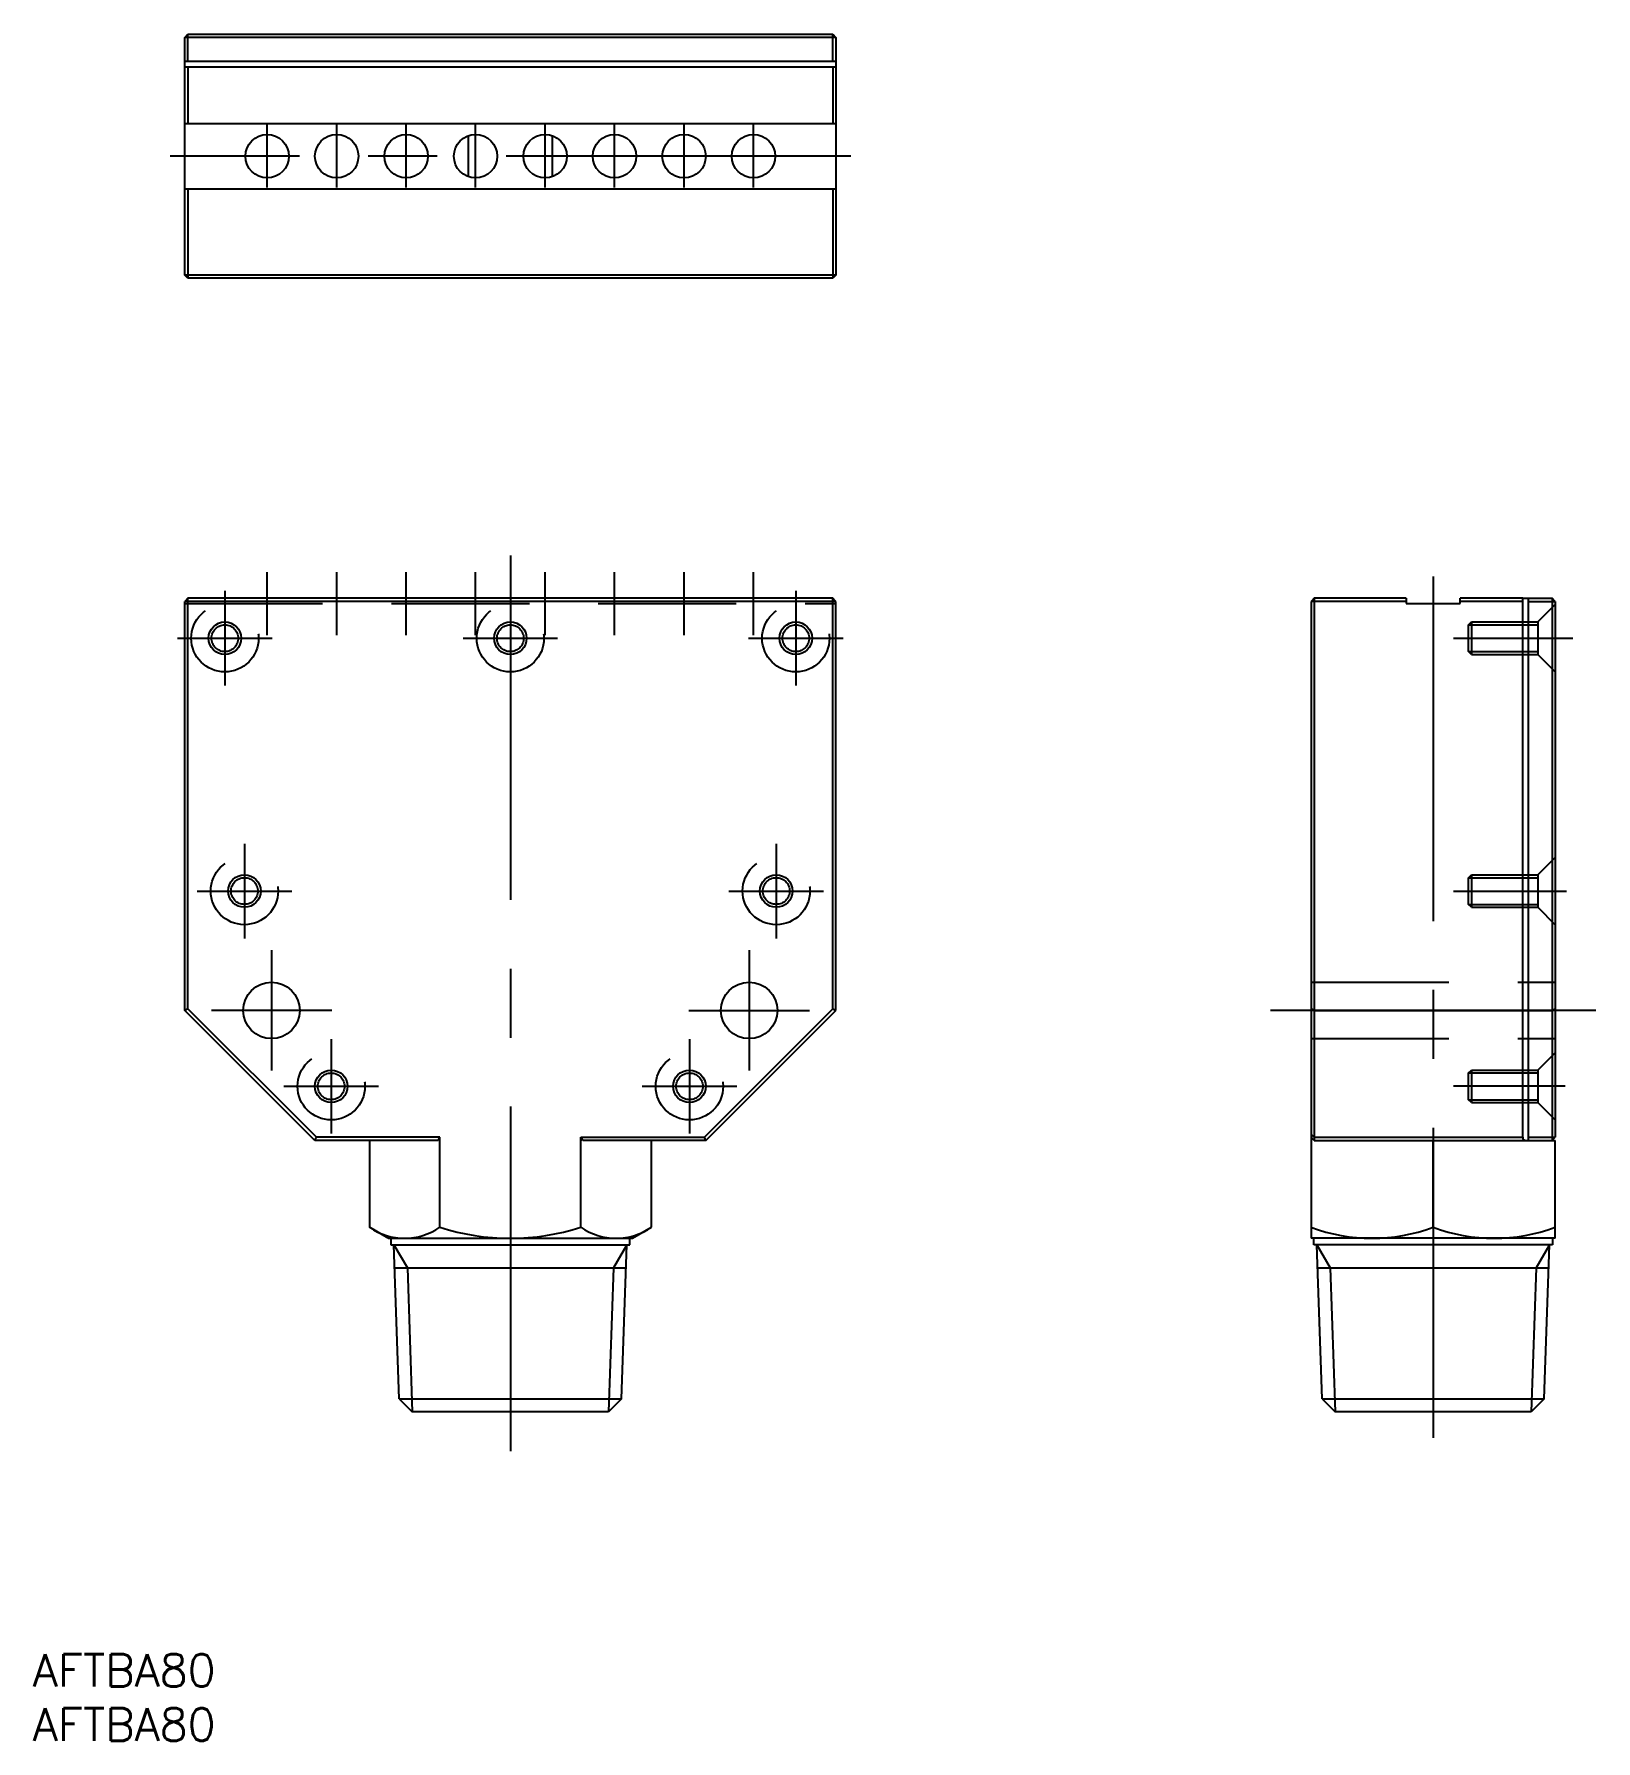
# Model space of a CAD drawing. Extents: x 0 to 144, y 0 to 157.
import ezdxf

# ---------------------------------------------------------------- set-up
doc = ezdxf.new("R2010")
doc.units = 0
doc.linetypes.add('CENTER', pattern=[50.8, 31.75, -6.35, 6.35, -6.35])
doc.linetypes.add('DASHED', pattern=[19.05, 12.7, -6.35])
doc.layers.get('0').update_dxf_attribs({"linetype": 'CONTINUOUS'})
doc.layers.add('CENTER', color=1, linetype='CENTER')
doc.styles.get("Standard").update_dxf_attribs({"font": 'txt.shx', "height": 3, "bigfont": 'bigfont.shx'})

# ---------------------------------------------------------------- blocks, each defined once
blk = doc.blocks.new('*U57')
at = {"color": 7, "linetype": 'CONTINUOUS'}
blk.add_text('AFTBA80', height=3, dxfattribs=at).set_placement((0, 5))
blk = doc.blocks.new('*U58')
at = {"color": 7, "linetype": 'CONTINUOUS'}
blk.add_text('AFTBA80', height=3, dxfattribs=at).set_placement((0, 0))

msp = doc.modelspace()

# ---------------------------------------------------------------- linework, layer by layer
at = {"color": 7, "linetype": 'CONTINUOUS'}
for p, q in [((14, 157.01), (14.3, 157.31)), ((14.3, 157.31), (73.7, 157.31)), ((14.3, 154.81), (14.3, 157.31)), ((73.7, 157.31), (74, 157.01)), ((73.7, 154.81), (73.7, 157.31)), ((14, 135.11), (14, 157.01)), ((74, 157.01), (14, 157.01)), ((74, 157.01), (74, 135.11)), ((14, 154.81), (74, 154.81)), ((14, 154.31), (74, 154.31)), ((14.3, 154.31), (14.3, 149.06)), ((73.7, 154.31), (73.7, 149.06)), ((74, 149.06), (14, 149.06)), ((40.12, 147.94), (40.12, 144.19)), ((47.89, 144.19), (47.89, 147.94)), ((14, 143.06), (74, 143.06)), ((14.3, 143.06), (14.3, 134.81)), ((73.7, 143.06), (73.7, 134.81)), ((74, 135.11), (14, 135.11)), ((14.3, 134.81), (14, 135.11)), ((73.7, 134.81), (14.3, 134.81)), ((74, 135.11), (73.7, 134.81)), ((14.3, 105.33), (14, 105.03)), ((74, 105.03), (14, 105.03)), ((14, 67.33), (14, 105.03)), ((73.7, 105.33), (14.3, 105.33)), ((14.3, 67.46), (14.3, 105.33)), ((74, 105.03), (73.7, 105.33)), ((73.7, 67.46), (73.7, 105.33)), ((74, 67.33), (74, 105.03)), ((118.07, 105.33), (117.77, 105.03)), ((126.52, 105.03), (117.77, 105.03)), ((117.77, 105.03), (117.77, 46.33)), ((118.07, 105.33), (118.07, 55.33)), ((126.52, 105.33), (118.07, 105.33)), ((126.52, 105.33), (126.52, 104.83)), ((126.52, 104.83), (131.52, 104.83)), ((137.27, 105.33), (131.52, 105.33)), ((131.52, 104.83), (131.52, 105.33)), ((137.27, 105.03), (131.52, 105.03)), ((137.27, 55.63), (137.27, 105.33)), ((137.27, 105.33), (137.77, 105.33)), ((137.77, 105.33), (137.77, 55.33)), ((137.77, 105.33), (139.97, 105.33)), ((137.77, 105.03), (140.27, 105.03)), ((140.27, 105.03), (139.97, 105.33)), ((139.97, 105.33), (139.97, 55.33)), ((140.27, 105.03), (140.27, 55.63)), ((14.3, 67.46), (14, 67.33)), ((26, 55.33), (14, 67.33)), ((14.3, 67.46), (26.13, 55.63)), ((73.7, 67.46), (61.88, 55.63)), ((62, 55.33), (74, 67.33)), ((73.7, 67.46), (74, 67.33)), ((118.07, 67.33), (117.77, 67.46)), ((118.07, 67.33), (139.97, 67.33)), ((139.97, 67.33), (140.27, 67.46)), ((26, 55.33), (26.13, 55.63)), ((37.34, 55.33), (26, 55.33)), ((37.51, 55.63), (26.13, 55.63)), ((31.01, 55.33), (31.01, 47.34)), ((37.34, 55.33), (37.51, 55.63)), ((37.51, 47.34), (37.51, 55.63)), ((50.5, 47.34), (50.5, 55.63)), ((50.67, 55.33), (50.5, 55.63)), ((50.5, 55.63), (61.88, 55.63)), ((62, 55.33), (50.67, 55.33)), ((56.99, 47.34), (56.99, 55.33)), ((62, 55.33), (61.88, 55.63)), ((118.07, 55.63), (117.77, 55.93)), ((118.07, 55.33), (117.77, 55.63)), ((118.07, 55.63), (137.27, 55.63)), ((118.07, 55.33), (140.27, 55.33)), ((129.02, 47.34), (129.02, 55.33)), ((137.77, 55.63), (140.27, 55.63)), ((139.97, 55.33), (140.27, 55.63)), ((140.27, 46.33), (140.27, 55.33)), ((32.75, 46.33), (31.01, 47.34)), ((55.25, 46.33), (56.99, 47.34)), ((32.75, 46.33), (55.25, 46.33)), ((33, 46.33), (33, 45.73)), ((33, 45.73), (55, 45.73)), ((33.77, 31.54), (33.27, 45.73)), ((54.24, 31.54), (54.73, 45.73)), ((55, 45.73), (55, 46.33)), ((140.27, 46.33), (117.77, 46.33)), ((118.02, 45.73), (118.02, 46.33)), ((140.02, 45.73), (118.02, 45.73)), ((118.78, 31.54), (118.29, 45.73)), ((139.25, 31.54), (139.75, 45.73)), ((140.02, 46.33), (140.02, 45.73)), ((33.35, 43.59), (54.66, 43.59)), ((118.36, 43.59), (139.67, 43.59)), ((33.77, 31.54), (54.24, 31.54)), ((33.77, 31.54), (34.97, 30.33)), ((54.24, 31.54), (53.03, 30.33)), ((118.78, 31.54), (139.25, 31.54)), ((118.78, 31.54), (119.99, 30.33)), ((139.25, 31.54), (138.05, 30.33)), ((53.03, 30.33), (34.97, 30.33)), ((138.05, 30.33), (119.99, 30.33))]:
    msp.add_line(p, q, dxfattribs=at)
at = {"color": 3, "linetype": 'DASHED'}
for p, q in [((14, 104.83), (74, 104.83)), ((138.67, 103.13), (140.27, 104.73)), ((132.27, 102.86), (132.54, 103.13)), ((132.27, 102.86), (138.67, 102.86)), ((132.27, 100.4), (132.27, 102.86)), ((132.54, 103.13), (138.67, 103.13)), ((132.54, 103.13), (132.54, 100.13)), ((138.67, 103.13), (138.67, 100.13)), ((132.27, 100.4), (138.67, 100.4)), ((132.54, 100.13), (132.27, 100.4)), ((132.54, 100.13), (138.67, 100.13)), ((138.67, 100.13), (140.27, 98.53)), ((138.67, 79.83), (140.27, 81.43)), ((132.27, 79.56), (132.54, 79.83)), ((132.27, 79.56), (138.67, 79.56)), ((132.27, 77.1), (132.27, 79.56)), ((132.54, 79.83), (138.67, 79.83)), ((132.54, 79.83), (132.54, 76.83)), ((138.67, 79.83), (138.67, 76.83)), ((132.27, 77.1), (138.67, 77.1)), ((132.54, 76.83), (132.27, 77.1)), ((132.54, 76.83), (138.67, 76.83)), ((138.67, 76.83), (140.27, 75.23)), ((117.77, 69.93), (140.27, 69.93)), ((117.77, 64.73), (140.27, 64.73)), ((138.67, 61.83), (140.27, 63.43)), ((132.27, 61.56), (132.54, 61.83)), ((132.27, 61.56), (138.67, 61.56)), ((132.27, 59.1), (132.27, 61.56)), ((132.54, 61.83), (138.67, 61.83)), ((132.54, 61.83), (132.54, 58.83)), ((138.67, 61.83), (138.67, 58.83)), ((132.27, 59.1), (138.67, 59.1)), ((132.54, 58.83), (132.27, 59.1)), ((132.54, 58.83), (138.67, 58.83)), ((138.67, 58.83), (140.27, 57.23))]:
    msp.add_line(p, q, dxfattribs=at)
at = {"color": 3, "linetype": 'CONTINUOUS'}
for p, q in [((33.27, 45.73), (34.51, 43.59)), ((54.73, 45.73), (53.5, 43.59)), ((118.29, 45.73), (119.53, 43.59)), ((139.75, 45.73), (138.51, 43.59)), ((34.51, 43.59), (34.97, 30.33)), ((53.5, 43.59), (53.03, 30.33)), ((119.53, 43.59), (119.99, 30.33)), ((138.51, 43.59), (138.05, 30.33))]:
    msp.add_line(p, q, dxfattribs=at)
at = {"color": 7, "linetype": 'CONTINUOUS'}
for centre, radius in [((21.6, 146.06), 2), ((28, 146.06), 2), ((34.4, 146.06), 2), ((40.8, 146.06), 2), ((47.2, 146.06), 2), ((53.6, 146.06), 2), ((60, 146.06), 2), ((66.4, 146.06), 2), ((22, 67.33), 2.6), ((66, 67.33), 2.6)]:
    msp.add_circle(centre, radius, dxfattribs=at)
at = {"color": 3, "linetype": 'DASHED'}
for centre, radius in [((17.7, 101.63), 3.1), ((44, 101.63), 3.1), ((70.3, 101.63), 3.1), ((17.7, 101.63), 1.23), ((44, 101.63), 1.23), ((70.3, 101.63), 1.23), ((19.5, 78.33), 3.1), ((68.5, 78.33), 3.1), ((19.5, 78.33), 1.23), ((68.5, 78.33), 1.23), ((27.5, 60.33), 3.1), ((60.5, 60.33), 3.1), ((27.5, 60.33), 1.23), ((60.5, 60.33), 1.23)]:
    msp.add_circle(centre, radius, dxfattribs=at)
at = {"color": 3, "linetype": 'CONTINUOUS'}
for centre in [(17.7, 101.63), (44, 101.63), (70.3, 101.63), (19.5, 78.33), (68.5, 78.33), (27.5, 60.33), (60.5, 60.33)]:
    msp.add_circle(centre, 1.5, dxfattribs=at)
at = {"color": 7, "linetype": 'CONTINUOUS'}
for centre, radius, start, end in [((137.57, 55.63), 0.3, 180, 270), ((34.26, 52.08), 5.75, 235.6158, 304.3842), ((44, 67.83), 21.5, 252.412, 287.588), ((53.75, 52.08), 5.75, 235.6158, 304.3842), ((123.39, 62.58), 16.25, 249.7438, 290.2562), ((134.64, 62.58), 16.25, 249.7438, 290.2562)]:
    msp.add_arc(centre, radius, start, end, dxfattribs=at)
at = {"layer": 'CENTER', "color": 1, "linetype": 'CENTER'}
for p, q in [((21.6, 143.17), (21.6, 148.96)), ((28, 143.17), (28, 148.96)), ((34.4, 143.17), (34.4, 148.96)), ((40.8, 143.17), (40.8, 148.96)), ((47.2, 143.17), (47.2, 148.96)), ((53.6, 143.17), (53.6, 148.96)), ((60, 143.17), (60, 148.96)), ((66.4, 143.17), (66.4, 148.96)), ((75.36, 146.06), (12.65, 146.06)), ((44, 109.26), (44, 26.24)), ((21.6, 101.93), (21.6, 107.73)), ((28, 101.93), (28, 107.73)), ((34.4, 101.93), (34.4, 107.73)), ((40.8, 101.93), (40.8, 107.73)), ((47.2, 101.93), (47.2, 107.73)), ((53.6, 101.93), (53.6, 107.73)), ((60, 101.93), (60, 107.73)), ((66.4, 101.93), (66.4, 107.73)), ((129.02, 107.31), (129.02, 27.93)), ((17.7, 105.99), (17.7, 97.27)), ((70.3, 105.99), (70.3, 97.27)), ((13.34, 101.63), (22.06, 101.63)), ((39.64, 101.63), (48.36, 101.63)), ((65.94, 101.63), (74.66, 101.63)), ((130.88, 101.63), (141.88, 101.63)), ((19.5, 82.69), (19.5, 73.97)), ((68.5, 82.69), (68.5, 73.97)), ((15.14, 78.33), (23.86, 78.33)), ((64.14, 78.33), (72.86, 78.33)), ((130.88, 78.33), (141.31, 78.33)), ((22, 72.88), (22, 61.79)), ((22, 72.88), (22, 61.79)), ((66, 72.88), (66, 61.79)), ((27.55, 67.33), (16.46, 67.33)), ((27.55, 67.33), (16.46, 67.33)), ((60.46, 67.33), (71.55, 67.33)), ((144.01, 67.33), (114.03, 67.33)), ((27.5, 64.69), (27.5, 55.97)), ((60.5, 64.69), (60.5, 55.97)), ((23.14, 60.33), (31.86, 60.33)), ((56.14, 60.33), (64.86, 60.33)), ((141.17, 60.33), (130.88, 60.33))]:
    msp.add_line(p, q, dxfattribs=at)

# ---------------------------------------------------------------- block references
at = {"layer": 'CENTER', "color": 7, "linetype": 'CONTINUOUS'}
for name in ['*U57', '*U58']:
    msp.add_blockref(name, (0, 0), dxfattribs=at)

doc.saveas('drawing.dxf')
